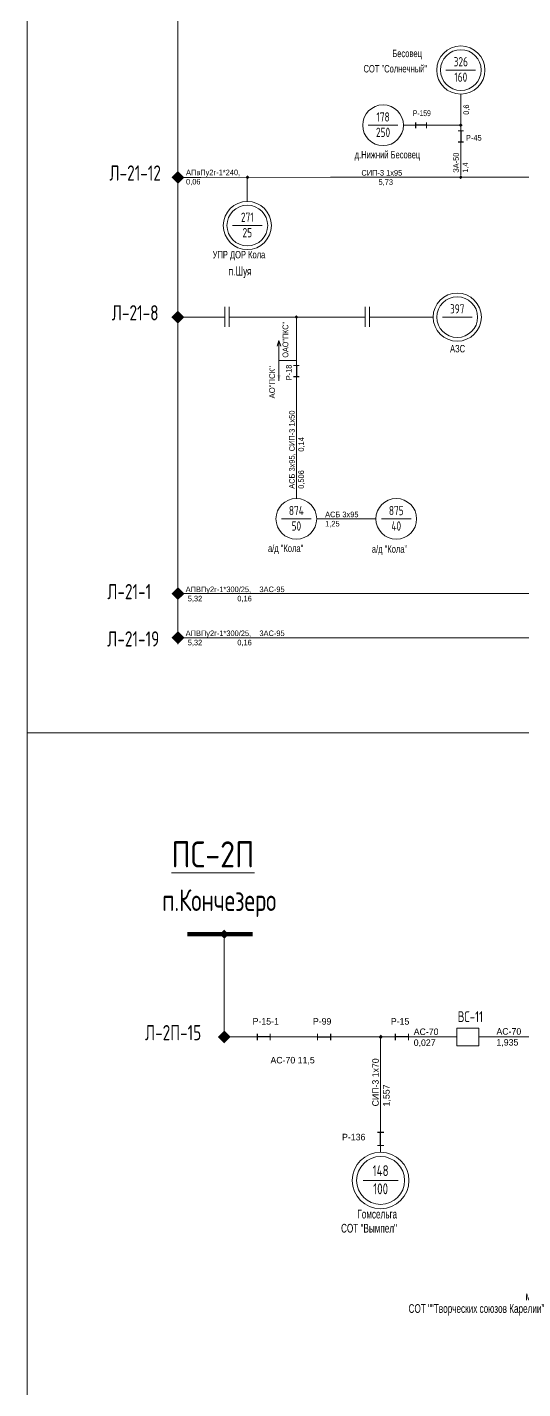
# Model space of a CAD drawing. Header units: millimetres. Extents: x 761 to 2477, y -1102 to -145.
# Drawn here: x 1005.3 to 1092.4, y -623.3 to -383.5 of the extents above; entities that cross this region are included whole.
import ezdxf
from ezdxf.enums import TextEntityAlignment as Align

# ---------------------------------------------------------------- set-up
doc = ezdxf.new("R2010")
doc.units = ezdxf.units.MM
doc.linetypes.add('ACAD_ISO02W100', pattern=[15, 12, -3])
for name, color, linetype, lineweight in [('10_КВ', 250, 'Continuous', 18), ('АТРИБУТЫ', 7, 'Continuous', 13), ('РАЗЪЕД_РУБИЛЬН', 150, 'Continuous', 13), ('ТЕКСТ', 7, 'Continuous', 13)]:
    doc.layers.add(name, color=color, linetype=linetype, lineweight=lineweight)
doc.layers.add('Слой1', color=7, linetype='Continuous', lineweight=13, plot=False)
doc.layers.add('СХ_ОПЕРАТИВНАЯ', color=10, linetype='Continuous')
doc.layers.add('ШУНТ_РАЗЪЕД', color=161, linetype='Continuous')
doc.styles.add('ATTRIB', font='txt.shx', dxfattribs={"width": 0.7, "height": 5})
doc.styles.add('PRINADLEGNOST', font='txt.shx', dxfattribs={"width": 0.7, "height": 7})
doc.styles.add('МП', font='txt.shx', dxfattribs={"width": 0.7, "height": 2.5})
doc.styles.add('ПС', font='txt.shx', dxfattribs={"width": 0.8, "height": 12})
doc.styles.add('ТЕКСТ_МОДЕЛИ', font='txt.shx', dxfattribs={"width": 0.7, "height": 5})

# ---------------------------------------------------------------- blocks, each defined once
blk = doc.blocks.new('ТРАНСФ_ПОДСТ')
at = {"color": 7}
blk.add_line((-8, -11), (8, -11), dxfattribs=at)
at = {"color": 0}
blk.add_circle((0, -11), 11, dxfattribs=at)
at = {"layer": 'АТРИБУТЫ', "style": 'ATTRIB', "width": 0.7, "flags": 4}
for tag, p in [('OBOZN', (0, -9)), ('MOCHNOCT', (0, -17.33))]:
    blk.add_attdef(tag, text='', height=5, dxfattribs=at).set_placement(p, align=Align.CENTER)
at = {"layer": 'АТРИБУТЫ', "style": 'ТЕКСТ_МОДЕЛИ', "width": 0.7}
blk.add_attdef('MESTO_1', text='', height=5, dxfattribs=at).set_placement((14, -11), align=Align.BOTTOM_LEFT)
blk.add_attdef('MESTO_2', text='', height=5, dxfattribs=at).set_placement((14, -12), align=Align.TOP_LEFT)
blk = doc.blocks.new('РАЗЪЕДИНИТЕЛЬ')
at = {"color": 0, "linetype": 'ByBlock'}
for p, q in [((0, 0), (0, -3)), ((0, -9), (0, -12))]:
    blk.add_line(p, q, dxfattribs=at)
at = {"layer": 'РАЗЪЕД_РУБИЛЬН', "color": 0, "linetype": 'ByBlock'}
blk.add_line((-1.5, -3), (1.5, -3), dxfattribs=at)
at = {"layer": 'СХ_ОПЕРАТИВНАЯ', "color": 0, "linetype": 'ByBlock'}
blk.add_line((-1.5, -9), (1.5, -9), dxfattribs=at)
at = {"layer": 'ШУНТ_РАЗЪЕД', "color": 0}
blk.add_line((0, -3), (0, -9), dxfattribs=at)
at = {"layer": 'РАЗЪЕД_РУБИЛЬН', "color": 7, "style": 'ATTRIB', "width": 0.7}
blk.add_attdef('ДИСП_НОМ', text='', height=5, dxfattribs=at).set_placement((-4.75, -6), align=Align.MIDDLE_RIGHT)
at = {"layer": 'РАЗЪЕД_РУБИЛЬН', "color": 7, "style": 'ATTRIB', "width": 0.7, "flags": 1}
blk.add_attdef('КОД', text='', height=5, dxfattribs=at).set_placement((-4.75, -12), align=Align.MIDDLE_RIGHT)
blk = doc.blocks.new('ОТВЕТВЛЕНИЕ')
at = {"color": 0, "linetype": 'ByBlock'}
blk.add_solid([(0, 1.06), (1.06, 0), (-1.06, 0), (0, -1.06)], dxfattribs=at)
blk = doc.blocks.new('НАЗВАНИЕ_ОБЪЕКТА')
at = {"layer": 'АТРИБУТЫ'}
for tag, height, style, width, p in [('НОМЕР-ПС', 12, 'ПС', 0.8, (0, 0)), ('МЕСТОПОЛОЖЕНИЕ', 10, 'МП', 0.7, (0, -22)), ('ПРИНАДЛЕЖНОСТЬ', 7, 'PRINADLEGNOST', 0.7, (0, -37))]:
    blk.add_attdef(tag, text='', height=height, dxfattribs=dict(at, style=style, width=width)).set_placement(p, align=Align.TOP_CENTER)
blk = doc.blocks.new('ВЫКЛЮЧАТЕЛЬ')
at = {"color": 0, "linetype": 'ByBlock'}
for p, q in [((0, 0), (0, -3)), ((0, -13), (0, -16))]:
    blk.add_line(p, q, dxfattribs=at)
blk.add_lwpolyline([(-4, -3), (4, -3), (4, -13), (-4, -13)], close=True, dxfattribs=at)
at = {"layer": 'АТРИБУТЫ', "style": 'ATTRIB', "width": 0.7}
blk.add_attdef('ДИСП_НОМ', text='', height=5, dxfattribs=at).set_placement((-6, -8), align=Align.MIDDLE_RIGHT)
at = {"layer": 'АТРИБУТЫ', "style": 'ATTRIB', "width": 0.7, "flags": 1}
blk.add_attdef('КОД', text='', height=5, dxfattribs=at).set_placement((-6, -14), align=Align.MIDDLE_RIGHT)
blk = doc.blocks.new('ПРИСОЕД_ШИНЕ')
at = {"color": 0}
blk.add_solid([(0, 2.12), (2.12, 0), (-2.12, 0), (0, -2.12)], dxfattribs=at)
at = {"layer": 'АТРИБУТЫ', "style": 'ATTRIB', "width": 0.7}
blk.add_attdef('ДИСП_НОМ', text='', height=5, dxfattribs=at).set_placement((0, 3.12), align=Align.CENTER)

msp = doc.modelspace()

# ---------------------------------------------------------------- hatches: boundary and pattern name
at = {"layer": '10_КВ'}
h = msp.add_hatch(color=7, dxfattribs=at)
h.paths.add_polyline_path([(1049.51, -438.67), (1049.51, -439.69), (1049.82, -439.69)])
h.paths.add_polyline_path([(1049.51, -438.67), (1049.21, -439.69), (1049.51, -439.69)])
h.paths.add_polyline_path([(1049.82, -444.79), (1049.51, -444.79), (1049.51, -445.81)])
h.paths.add_polyline_path([(1049.51, -445.81), (1049.51, -444.79), (1049.21, -444.79)])

# ---------------------------------------------------------------- linework, layer by layer
at = {"layer": '10_КВ', "color": 7}
for p, q in [((1031.74, -291.42), (1031.74, -492.15)), ((1081.49, -401.78), (1081.49, -395.31)), ((1058.64, -409.95), (1035.36, -409.97)), ((1058.56, -409.95), (1081.37, -409.95)), ((1081.37, -409.95), (1096.67, -409.95)), ((1032.44, -409.97), (1035.78, -409.97)), ((1043.95, -414.22), (1043.95, -410.18)), ((1032.44, -434.58), (1040, -434.58)), ((1040.73, -434.58), (1064.68, -434.58)), ((1052.57, -434.58), (1052.57, -466.52)), ((1065.41, -434.58), (1076.65, -434.58)), ((1049.51, -438.67), (1049.21, -439.69)), ((1049.51, -445.81), (1049.51, -438.67)), ((1049.51, -438.67), (1049.82, -439.69)), ((1049.51, -442.24), (1052.57, -442.24)), ((1056.16, -470.1), (1066.56, -470.1)), ((1032.44, -483.27), (1079.3, -483.27)), ((1039.88, -560.52), (1039.88, -544.06)), ((1040.69, -561.33), (1044.52, -561.33)), ((1049.12, -561.33), (1055.12, -561.33)), ((1059.72, -561.33), (1074.29, -561.33)), ((1059.72, -561.33), (1067.39, -561.33)), ((1067.39, -577.02), (1067.39, -561.33)), ((1067.39, -561.33), (1071.22, -561.33)), ((1073.42, -561.33), (1079.66, -561.33)), ((1085.79, -561.33), (1097.79, -561.33))]:
    msp.add_line(p, q, dxfattribs=at)
at = {"layer": '10_КВ', "color": 7, "ltscale": 100}
for p, q in [((1071.41, -400.79), (1081.49, -400.8)), ((1040, -432.79), (1040, -436.3)), ((1040.73, -432.79), (1040.73, -436.3)), ((1064.68, -432.79), (1064.68, -436.3)), ((1065.41, -432.79), (1065.41, -436.3))]:
    msp.add_line(p, q, dxfattribs=at)
at = {"layer": '10_КВ', "color": 7, "linetype": 'ACAD_ISO02W100'}
msp.add_line((1081.49, -409.59), (1081.49, -403.45), dxfattribs=at)
at = {"layer": '10_КВ', "color": 7, "ltscale": 100}
for points in [[(1032.88, -483.27), (1136.43, -483.27), (1136.43, -483.27), (1136.43, -483.27), (1136.43, -483.27)], [(1031.84, -491.02), (1132.42, -491.02), (1132.42, -491.02), (1132.42, -491.02), (1132.42, -491.02)]]:
    msp.add_lwpolyline(points, dxfattribs=at)
at = {"layer": '10_КВ', "color": 7, "const_width": 0.767}
msp.add_lwpolyline([(1044.88, -543.24), (1033.38, -543.24)], dxfattribs=at)
at = {"layer": '10_КВ', "color": 7}
for centre, radius in [((1081.49, -391.07), 4.24), ((1043.95, -418.45), 4.24), ((1080.86, -434.58), 4.24), ((1067.39, -586.6), 4.98)]:
    msp.add_circle(centre, radius, dxfattribs=at)
at = {"layer": 'Слой1', "color": 3}
msp.add_line((1425.25, -507.8), (1020.25, -507.8), dxfattribs=at)
for points in [[(1005.25, -507.8), (1425.25, -507.8), (1425.25, -210.8), (1005.25, -210.8)], [(1005.25, -804.8), (1425.25, -804.8), (1425.25, -507.8), (1005.25, -507.8)]]:
    msp.add_lwpolyline(points, close=True, dxfattribs=at)

# ---------------------------------------------------------------- block references
at = {"layer": '10_КВ', "color": 7}
ref = msp.add_blockref('ТРАНСФ_ПОДСТ', (1081.49, -387.49), dxfattribs=dict(at, xscale=0.3258287999998697, yscale=0.3258287999998697, zscale=0.3258287999998697))
ref.add_attrib('MESTO_1', 'Бесовец', dxfattribs={"layer": 'АТРИБУТЫ', "height": 1.303, "width": 0.7}).set_placement((1069.44, -389.19), align=Align.BOTTOM_LEFT)
ref.add_attrib('MESTO_2', 'СОТ "Солнечный"', dxfattribs={"layer": 'АТРИБУТЫ', "height": 1.3033, "width": 0.7}).set_placement((1064.38, -390.19), align=Align.TOP_LEFT)
ref.add_attrib('OBOZN', '326', dxfattribs={"layer": 'АТРИБУТЫ', "height": 1.629, "style": 'ATTRIB', "width": 0.7, "flags": 4}).set_placement((1081.49, -390.42), align=Align.CENTER)
ref.add_attrib('MOCHNOCT', '160', dxfattribs={"layer": 'АТРИБУТЫ', "height": 1.629, "style": 'ATTRIB', "width": 0.7, "flags": 4}).set_placement((1081.49, -393.13), align=Align.CENTER)
ref = msp.add_blockref('ТРАНСФ_ПОДСТ', (1067.82, -397.21), dxfattribs=dict(at, xscale=0.3258287999998697, yscale=0.3258287999998697, zscale=0.3258287999998697))
ref.add_attrib('MESTO_1', 'д.Нижний Бесовец', dxfattribs={"layer": 'АТРИБУТЫ', "height": 1.3033, "width": 0.7}).set_placement((1062.83, -407.02), align=Align.BOTTOM_LEFT)
ref.add_attrib('OBOZN', '178', dxfattribs={"layer": 'АТРИБУТЫ', "height": 1.629, "style": 'ATTRIB', "width": 0.7, "flags": 4}).set_placement((1067.82, -400.14), align=Align.CENTER)
ref.add_attrib('MOCHNOCT', '250', dxfattribs={"layer": 'АТРИБУТЫ', "height": 1.629, "style": 'ATTRIB', "width": 0.7, "flags": 4}).set_placement((1067.82, -402.85), align=Align.CENTER)
ref = msp.add_blockref('РАЗЪЕДИНИТЕЛЬ', (1076.45, -400.79), dxfattribs=dict(at, xscale=0.3258288000000147, yscale=0.3258288000000147, zscale=0.3258288000000147, rotation=270))
ref.add_attrib('ДИСП_НОМ', 'Р-159', dxfattribs={"layer": 'РАЗЪЕД_РУБИЛЬН', "color": 7, "height": 1.02, "width": 0.7}).set_placement((1076.22, -398.67), align=Align.MIDDLE_RIGHT)
for name, p, xscale, yscale, zscale in [('РАЗЪЕДИНИТЕЛЬ', (1081.49, -400.8), 0.3258287999998697, 0.3258287999998697, 0.3258287999998697), ('ОТВЕТВЛЕНИЕ', (1081.48, -400.78), 0.3258287999998697, 0.3258287999998697, 0.3258287999998697), ('ОТВЕТВЛЕНИЕ', (1043.97, -409.96), 0.3258287999998697, 0.3258287999998697, 0.3258287999998697), ('ОТВЕТВЛЕНИЕ', (1081.49, -409.94), 0.3258287999998697, 0.3258287999998697, 0.3258287999998697), ('ОТВЕТВЛЕНИЕ', (1052.57, -434.56), 0.3258287999998697, 0.3258287999998697, 0.3258287999998697), ('РАЗЪЕДИНИТЕЛЬ', (1052.57, -442.11), 0.3258287999998697, 0.3258287999998697, 0.3258287999998697), ('ПРИСОЕД_ШИНЕ', (1039.88, -543.24), -0.3833279999998354, 0.3833279999999775, 0.3833280000000001), ('ОТВЕТВЛЕНИЕ', (1067.4, -561.33), 0.3833279999998354, 0.3833279999998354, 0.3833279999998354)]:
    msp.add_blockref(name, p, dxfattribs=dict(at, xscale=xscale, yscale=yscale, zscale=zscale))
at = {"layer": '10_КВ', "linetype": 'Continuous'}
ref = msp.add_blockref('ПРИСОЕД_ШИНЕ', (1031.74, -409.97), dxfattribs=dict(at, xscale=0.535265280000167, yscale=0.535265280000167, zscale=0.535265280000167))
ref.add_attrib('ДИСП_НОМ', 'Л-21-12', dxfattribs={"layer": 'АТРИБУТЫ', "height": 2.676, "style": 'ATTRIB', "width": 0.7}).set_placement((1024.23, -410.54), align=Align.CENTER)
at = {"layer": '10_КВ', "color": 7}
ref = msp.add_blockref('ТРАНСФ_ПОДСТ', (1043.95, -414.87), dxfattribs=dict(at, xscale=0.3258287999998697, yscale=0.3258287999998697, zscale=0.3258287999998697))
ref.add_attrib('MESTO_1', 'УПР ДОР Кола', dxfattribs={"layer": 'АТРИБУТЫ', "height": 1.3033, "width": 0.7}).set_placement((1037.85, -424.62), align=Align.BOTTOM_LEFT)
ref.add_attrib('MESTO_2', 'п.Шуя', dxfattribs={"layer": 'АТРИБУТЫ', "height": 1.629, "style": 'ТЕКСТ_МОДЕЛИ', "width": 0.7}).set_placement((1040.59, -425.62), align=Align.TOP_LEFT)
ref.add_attrib('OBOZN', '271', dxfattribs={"layer": 'АТРИБУТЫ', "height": 1.629, "style": 'ATTRIB', "width": 0.7, "flags": 4}).set_placement((1043.95, -417.8), align=Align.CENTER)
ref.add_attrib('MOCHNOCT', '25', dxfattribs={"layer": 'АТРИБУТЫ', "height": 1.629, "style": 'ATTRIB', "width": 0.7, "flags": 4}).set_placement((1043.95, -420.52), align=Align.CENTER)
ref = msp.add_blockref('ТРАНСФ_ПОДСТ', (1080.86, -430.99), dxfattribs=dict(at, xscale=0.3258287999998697, yscale=0.3258287999998697, zscale=0.3258287999998697))
ref.add_attrib('MESTO_1', 'АЗС', dxfattribs={"layer": 'АТРИБУТЫ', "height": 1.303, "width": 0.7}).set_placement((1079.6, -441.18), align=Align.BOTTOM_LEFT)
ref.add_attrib('OBOZN', '397', dxfattribs={"layer": 'АТРИБУТЫ', "height": 1.629, "style": 'ATTRIB', "width": 0.7, "flags": 4}).set_placement((1080.86, -433.93), align=Align.CENTER)
at = {"layer": '10_КВ', "linetype": 'Continuous'}
ref = msp.add_blockref('ПРИСОЕД_ШИНЕ', (1031.74, -434.58), dxfattribs=dict(at, xscale=0.535265280000167, yscale=0.535265280000167, zscale=0.535265280000167))
ref.add_attrib('ДИСП_НОМ', 'Л-21-8', dxfattribs={"layer": 'АТРИБУТЫ', "height": 2.676, "style": 'ATTRIB', "width": 0.7}).set_placement((1024.23, -435.15), align=Align.CENTER)
at = {"layer": '10_КВ', "color": 7}
ref = msp.add_blockref('ТРАНСФ_ПОДСТ', (1052.57, -466.52), dxfattribs=dict(at, xscale=0.3258287999998697, yscale=0.3258287999998697, zscale=0.3258287999998697))
ref.add_attrib('MESTO_1', 'а/д "Кола"', dxfattribs={"layer": 'АТРИБУТЫ', "height": 1.303, "width": 0.7}).set_placement((1047.58, -476.33), align=Align.BOTTOM_LEFT)
ref.add_attrib('OBOZN', '874', dxfattribs={"layer": 'АТРИБУТЫ', "height": 1.629, "style": 'ATTRIB', "width": 0.7, "flags": 4}).set_placement((1052.57, -469.45), align=Align.CENTER)
ref.add_attrib('MOCHNOCT', '50', dxfattribs={"layer": 'АТРИБУТЫ', "height": 1.629, "style": 'ATTRIB', "width": 0.7, "flags": 4}).set_placement((1052.57, -472.17), align=Align.CENTER)
ref = msp.add_blockref('ТРАНСФ_ПОДСТ', (1070.14, -466.52), dxfattribs=dict(at, xscale=0.3258287999998697, yscale=0.3258287999998697, zscale=0.3258287999998697))
ref.add_attrib('MESTO_1', 'а/д "Кола"', dxfattribs={"layer": 'АТРИБУТЫ', "height": 1.303, "width": 0.7}).set_placement((1065.85, -476.46), align=Align.BOTTOM_LEFT)
ref.add_attrib('OBOZN', '875', dxfattribs={"layer": 'АТРИБУТЫ', "height": 1.629, "style": 'ATTRIB', "width": 0.7, "flags": 4}).set_placement((1070.14, -469.45), align=Align.CENTER)
ref.add_attrib('MOCHNOCT', '40', dxfattribs={"layer": 'АТРИБУТЫ', "height": 1.629, "style": 'ATTRIB', "width": 0.7, "flags": 4}).set_placement((1070.14, -472.17), align=Align.CENTER)
at = {"layer": '10_КВ', "linetype": 'Continuous'}
ref = msp.add_blockref('ПРИСОЕД_ШИНЕ', (1031.74, -483.27), dxfattribs=dict(at, xscale=0.535265280000167, yscale=0.535265280000167, zscale=0.535265280000167))
ref.add_attrib('ДИСП_НОМ', 'Л-21-1', dxfattribs={"layer": 'АТРИБУТЫ', "height": 2.676, "style": 'ATTRIB', "width": 0.7}).set_placement((1023.18, -484.25), align=Align.CENTER)
ref = msp.add_blockref('ПРИСОЕД_ШИНЕ', (1031.74, -491.02), dxfattribs=dict(at, xscale=0.535265280000167, yscale=0.535265280000167, zscale=0.535265280000167))
ref.add_attrib('ДИСП_НОМ', 'Л-21-19', dxfattribs={"layer": 'АТРИБУТЫ', "height": 2.676, "style": 'ATTRIB', "width": 0.7}).set_placement((1023.89, -492.58), align=Align.CENTER)
at = {"layer": '10_КВ', "color": 7}
ref = msp.add_blockref('НАЗВАНИЕ_ОБЪЕКТА', (1039, -526.88), dxfattribs=dict(at, xscale=-0.3833279999998354, yscale=0.3833279999999775, zscale=0.3833280000000001))
ref.add_attrib('НОМЕР-ПС', '%%UПС-2П', dxfattribs={"layer": 'АТРИБУТЫ', "height": 4.6, "style": 'ПС', "width": 0.8}).set_placement((1037.89, -526.88), align=Align.TOP_CENTER)
ref.add_attrib('МЕСТОПОЛОЖЕНИЕ', 'п.Кончезеро', dxfattribs={"layer": 'АТРИБУТЫ', "height": 3.8333, "style": 'МП', "width": 0.7}).set_placement((1039, -535.32), align=Align.TOP_CENTER)
ref = msp.add_blockref('ВЫКЛЮЧАТЕЛЬ', (1085.79, -561.33), dxfattribs=dict(at, xscale=-0.3833279999999775, yscale=0.3833279999999775, zscale=0.3833280000000001, rotation=270))
ref.add_attrib('ДИСП_НОМ', 'ВС-11', dxfattribs={"layer": 'АТРИБУТЫ', "height": 1.917, "style": 'ATTRIB', "width": 0.7}).set_placement((1085.41, -557.76), align=Align.MIDDLE_RIGHT)
at = {"layer": '10_КВ', "linetype": 'Continuous'}
ref = msp.add_blockref('ПРИСОЕД_ШИНЕ', (1039.88, -561.33), dxfattribs=dict(at, xscale=0.535265280000167, yscale=0.535265280000167, zscale=0.535265280000167))
ref.add_attrib('ДИСП_НОМ', 'Л-2П-15', dxfattribs={"layer": 'АТРИБУТЫ', "height": 2.676, "style": 'ATTRIB', "width": 0.7}).set_placement((1030.9, -561.91), align=Align.CENTER)
at = {"layer": '10_КВ', "color": 7}
for p, xscale, yscale, zscale, rotation in [((1049.12, -561.33), 0.3833279999999775, 0.3833279999999775, 0.3833279999999775, 270), ((1055.12, -561.33), -0.3833279999999775, 0.3833279999999775, 0.3833280000000001, 90), ((1073.42, -561.33), 0.3833279999999775, 0.3833279999999775, 0.3833279999999775, 270), ((1067.39, -581.62), 0.3833279999998354, 0.3833279999998354, 0.3833279999998354, 180)]:
    msp.add_blockref('РАЗЪЕДИНИТЕЛЬ', p, dxfattribs=dict(at, xscale=xscale, yscale=yscale, zscale=zscale, rotation=rotation))
ref = msp.add_blockref('ТРАНСФ_ПОДСТ', (1067.39, -582.38), dxfattribs=dict(at, xscale=0.3833279999998354, yscale=0.3833279999998354, zscale=0.3833279999998354))
ref.add_attrib('MESTO_1', 'Гомсельга', dxfattribs={"layer": 'АТРИБУТЫ', "height": 1.533, "width": 0.7}).set_placement((1063.3, -593.75), align=Align.BOTTOM_LEFT)
ref.add_attrib('MESTO_2', 'СОТ "Вымпел"', dxfattribs={"layer": 'АТРИБУТЫ', "height": 1.5333, "width": 0.7}).set_placement((1060.43, -594.24), align=Align.TOP_LEFT)
ref.add_attrib('OBOZN', '148', dxfattribs={"layer": 'АТРИБУТЫ', "height": 1.917, "style": 'ATTRIB', "width": 0.7, "flags": 4}).set_placement((1067.39, -585.83), align=Align.CENTER)
ref.add_attrib('MOCHNOCT', '100', dxfattribs={"layer": 'АТРИБУТЫ', "height": 1.917, "style": 'ATTRIB', "width": 0.7, "flags": 4}).set_placement((1067.39, -589.03), align=Align.CENTER)
ref = msp.add_blockref('ТРАНСФ_ПОДСТ', (1098.2, -596.01), dxfattribs=dict(at, xscale=0.3833279999998354, yscale=0.3833279999998354, zscale=0.3833279999998354))
ref.add_attrib('MESTO_1', 'м.Ангозеро', dxfattribs={"layer": 'АТРИБУТЫ', "height": 1.533, "width": 0.7}).set_placement((1092.88, -608.14), align=Align.BOTTOM_LEFT)
ref.add_attrib('MESTO_2', 'СОТ ""Творческих союзов Карелии"', dxfattribs={"layer": 'АТРИБУТЫ', "height": 1.5333, "width": 0.7}).set_placement((1072.3, -608.38), align=Align.TOP_LEFT)
ref.add_attrib('OBOZN', '364', dxfattribs={"layer": 'АТРИБУТЫ', "height": 1.917, "style": 'ATTRIB', "width": 0.7, "flags": 4}).set_placement((1098.2, -599.46), align=Align.CENTER)
ref.add_attrib('MOCHNOCT', '160', dxfattribs={"layer": 'АТРИБУТЫ', "height": 1.917, "style": 'ATTRIB', "width": 0.7, "flags": 4}).set_placement((1098.2, -602.65), align=Align.CENTER)

# ---------------------------------------------------------------- texts
at = {"layer": 'ТЕКСТ', "color": 7, "attachment_point": 1, "rotation": 90}
for s, insert, char_height, width in [('0,6', (1081.95, -398.95), 0.977, 4.6245), ('ЗА-50\\P1,4', (1080.16, -409.15), 0.977, 6.9003), ('{\\W0.9;ОАО"ПКС"}', (1050.14, -441.71), 1.02, 21.9314), ('АО"ПСК"', (1047.79, -448.9), 1.02, 21.9314), ('Р-18', (1050.76, -445.7), 0.977, 6.7625), ('АСБ 3х95, СИП-3 1х50\\P0,506         0,14', (1051.3, -464.8), 0.9775, 22.6342), ('СИП-3 1х70\\P1,557', (1065.91, -573.55), 1.15, 16.4471)]:
    msp.add_mtext(s, dxfattribs=dict(at, insert=insert, char_height=char_height, width=width))
at = {"layer": 'ТЕКСТ', "color": 7, "attachment_point": 1}
for s, insert, char_height, width in [('Р-45', (1082.39, -402.52), 0.977, 4.6245), ('АПвПу2г-1*240, \\P0,06^I^I^I  ', (1033.17, -408.61), 0.9775, 20.7952), ('\\pi0.20207;СИП-3 1х95\\P\\pi3.216;5,73', (1063.81, -408.68), 0.9775, 9.5274), ('АСБ 3х95\\P1,25', (1057.63, -468.83), 0.977, 11.1344), ('АПВПу2г-1*300/25,    3АС-95\\P 5,32                 0,16 ', (1033.11, -482.02), 0.9775, 31.3619), ('АПВПу2г-1*300/25,    3АС-95\\P 5,32                 0,16 ', (1033.11, -489.76), 0.9775, 31.3619), ('Р-15-1', (1044.88, -558.01), 1.15, 2.694), ('Р-99', (1055.48, -558.01), 1.15, 2.694), ('Р-15', (1069.19, -558.01), 1.15, 3.4967), ('АС-70 \\P0,027', (1073.21, -559.84), 1.15, 6.188), ('АС-70\\P1,935', (1087.76, -559.78), 1.15, 12.1044), ('АС-70 11,5', (1048.02, -564.84), 1.15, 15.0287), ('Р-136', (1060.61, -578.38), 1.15, 3.4967)]:
    msp.add_mtext(s, dxfattribs=dict(at, insert=insert, char_height=char_height, width=width))

doc.saveas('drawing.dxf')
